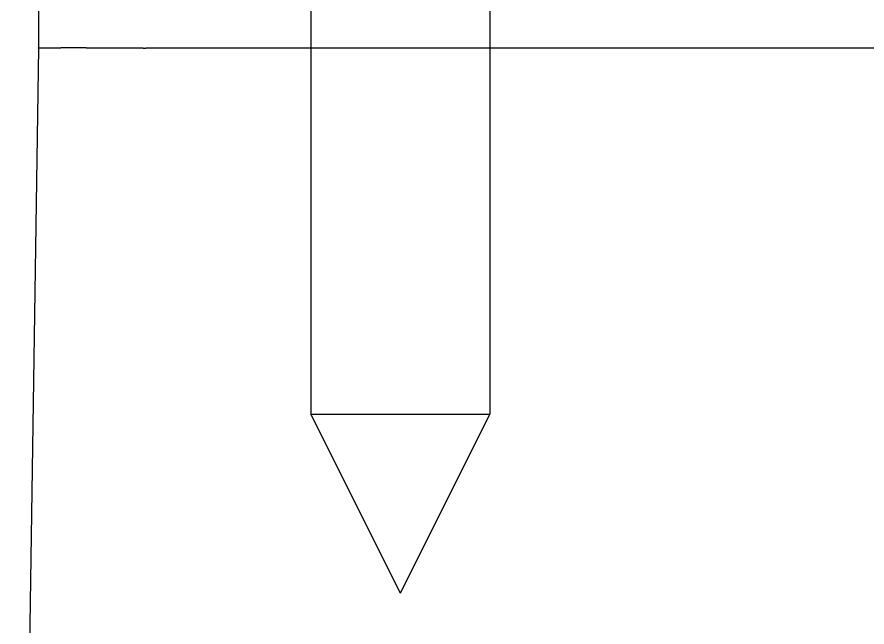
# Model space of a CAD drawing. Extents: x 3.27 to 9.48, y 3.29 to 7.63.
# Drawn here: x 6.8282 to 7.2952, y 3.9399 to 4.2748 of the extents above; entities that cross this region are included whole.
import ezdxf

# ---------------------------------------------------------------- set-up
doc = ezdxf.new("R2010")
doc.units = 0
doc.layers.add('HIDDEN_EDGES_ANSI_', color=7, linetype='CONTINUOUS')
doc.layers.add('VISIBLE_EDGES_ANSI_', color=7, linetype='CONTINUOUS')

msp = doc.modelspace()

# ---------------------------------------------------------------- linework, layer by layer
at = {"layer": 'HIDDEN_EDGES_ANSI_'}
msp.add_line((7.08801, 4.2578), (6.98959, 4.2578), dxfattribs=at)
at = {"layer": 'VISIBLE_EDGES_ANSI_'}
for p, q in [((6.83998, 4.69244), (6.83998, 4.2578)), ((6.98959, 4.34225), (6.98959, 4.05682)), ((7.08801, 4.34225), (7.08801, 4.05682)), ((6.83998, 4.2578), (6.82817, 3.48024)), ((6.89904, 4.2578), (6.89903, 4.2578)), ((6.98959, 4.2578), (6.89904, 4.2578)), ((7.37935, 4.2578), (7.08801, 4.2578)), ((6.98959, 4.05682), (7.08801, 4.05682)), ((7.0388, 3.95839), (6.98959, 4.05682)), ((7.0388, 3.95839), (7.08801, 4.05682))]:
    msp.add_line(p, q, dxfattribs=at)
msp.add_polyline3d([(6.83998, 4.2578, 0), (6.83998, 4.2578, 0), (6.83998, 4.2578, 0), (6.83999, 4.25781, 0), (6.83999, 4.25781, 0), (6.83999, 4.25781, 0), (6.84, 4.25781, 0), (6.84001, 4.25781, 0), (6.84001, 4.25781, 0), (6.84002, 4.25782, 0), (6.84003, 4.25782, 0), (6.84004, 4.25782, 0), (6.84005, 4.25782, 0), (6.84007, 4.25782, 0), (6.84008, 4.25782, 0), (6.84009, 4.25783, 0), (6.84011, 4.25783, 0), (6.84013, 4.25783, 0), (6.84014, 4.25783, 0), (6.84016, 4.25783, 0), (6.84018, 4.25784, 0), (6.8402, 4.25784, 0), (6.84022, 4.25784, 0), (6.84025, 4.25784, 0), (6.84027, 4.25784, 0), (6.84029, 4.25784, 0), (6.84032, 4.25784, 0), (6.84035, 4.25785, 0), (6.84037, 4.25785, 0), (6.8404, 4.25785, 0), (6.84043, 4.25785, 0), (6.84046, 4.25785, 0), (6.84049, 4.25785, 0), (6.84052, 4.25786, 0), (6.84056, 4.25786, 0), (6.84059, 4.25786, 0), (6.84063, 4.25786, 0), (6.84066, 4.25786, 0), (6.8407, 4.25786, 0), (6.84074, 4.25787, 0), (6.84078, 4.25787, 0), (6.84082, 4.25787, 0), (6.84086, 4.25787, 0), (6.8409, 4.25787, 0), (6.84095, 4.25787, 0), (6.84099, 4.25788, 0), (6.84103, 4.25788, 0), (6.84108, 4.25788, 0), (6.84113, 4.25788, 0), (6.84118, 4.25788, 0), (6.84122, 4.25788, 0), (6.84127, 4.25788, 0), (6.84133, 4.25789, 0), (6.84138, 4.25789, 0), (6.84143, 4.25789, 0), (6.84148, 4.25789, 0), (6.84154, 4.25789, 0), (6.8416, 4.25789, 0), (6.84165, 4.25789, 0), (6.84171, 4.2579, 0), (6.84177, 4.2579, 0), (6.84183, 4.2579, 0), (6.84189, 4.2579, 0), (6.84195, 4.2579, 0), (6.84201, 4.2579, 0), (6.84208, 4.2579, 0), (6.84214, 4.25791, 0), (6.84221, 4.25791, 0), (6.84227, 4.25791, 0), (6.84234, 4.25791, 0), (6.84241, 4.25791, 0), (6.84248, 4.25791, 0), (6.84255, 4.25791, 0), (6.84262, 4.25792, 0), (6.84269, 4.25792, 0), (6.84276, 4.25792, 0), (6.84284, 4.25792, 0), (6.84291, 4.25792, 0), (6.84299, 4.25792, 0), (6.84307, 4.25792, 0), (6.84314, 4.25792, 0), (6.84322, 4.25793, 0), (6.8433, 4.25793, 0), (6.84338, 4.25793, 0), (6.84346, 4.25793, 0), (6.84355, 4.25793, 0), (6.84363, 4.25793, 0), (6.84371, 4.25793, 0), (6.8438, 4.25793, 0), (6.84389, 4.25794, 0), (6.84397, 4.25794, 0), (6.84406, 4.25794, 0), (6.84415, 4.25794, 0), (6.84424, 4.25794, 0), (6.84433, 4.25794, 0), (6.84442, 4.25794, 0), (6.84452, 4.25794, 0), (6.84461, 4.25794, 0), (6.84471, 4.25795, 0), (6.8448, 4.25795, 0), (6.8449, 4.25795, 0), (6.84499, 4.25795, 0), (6.84509, 4.25795, 0), (6.84519, 4.25795, 0), (6.84529, 4.25795, 0), (6.84539, 4.25795, 0), (6.84549, 4.25795, 0), (6.8456, 4.25796, 0), (6.8457, 4.25796, 0), (6.84581, 4.25796, 0), (6.84591, 4.25796, 0), (6.84602, 4.25796, 0), (6.84612, 4.25796, 0), (6.84623, 4.25796, 0), (6.84634, 4.25796, 0), (6.84645, 4.25796, 0), (6.84656, 4.25796, 0), (6.84667, 4.25797, 0), (6.84679, 4.25797, 0), (6.8469, 4.25797, 0), (6.84701, 4.25797, 0), (6.84713, 4.25797, 0), (6.84724, 4.25797, 0), (6.84736, 4.25797, 0), (6.84748, 4.25797, 0), (6.8476, 4.25797, 0), (6.84771, 4.25797, 0), (6.84784, 4.25797, 0), (6.84796, 4.25797, 0), (6.84808, 4.25798, 0), (6.8482, 4.25798, 0), (6.84832, 4.25798, 0), (6.84845, 4.25798, 0), (6.84857, 4.25798, 0), (6.8487, 4.25798, 0), (6.84883, 4.25798, 0), (6.84895, 4.25798, 0), (6.84908, 4.25798, 0), (6.84921, 4.25798, 0), (6.84934, 4.25798, 0), (6.84947, 4.25798, 0), (6.8496, 4.25798, 0), (6.84974, 4.25798, 0), (6.84987, 4.25799, 0), (6.85, 4.25799, 0), (6.85014, 4.25799, 0), (6.85028, 4.25799, 0), (6.85041, 4.25799, 0), (6.85055, 4.25799, 0), (6.85069, 4.25799, 0), (6.85083, 4.25799, 0), (6.85097, 4.25799, 0), (6.85111, 4.25799, 0), (6.85125, 4.25799, 0), (6.85139, 4.25799, 0), (6.85154, 4.25799, 0), (6.85168, 4.25799, 0), (6.85182, 4.25799, 0), (6.85197, 4.25799, 0), (6.85212, 4.25799, 0), (6.85226, 4.25799, 0), (6.85241, 4.258, 0), (6.85256, 4.258, 0), (6.85271, 4.258, 0), (6.85286, 4.258, 0), (6.85301, 4.258, 0), (6.85316, 4.258, 0), (6.85332, 4.258, 0), (6.85347, 4.258, 0), (6.85362, 4.258, 0), (6.85378, 4.258, 0), (6.85393, 4.258, 0), (6.85409, 4.258, 0), (6.85425, 4.258, 0), (6.85441, 4.258, 0), (6.85457, 4.258, 0), (6.85472, 4.258, 0), (6.85489, 4.258, 0), (6.85505, 4.258, 0), (6.85521, 4.258, 0), (6.85537, 4.258, 0), (6.85553, 4.258, 0), (6.8557, 4.258, 0), (6.85586, 4.258, 0), (6.85603, 4.258, 0), (6.8562, 4.258, 0), (6.85636, 4.258, 0), (6.85653, 4.258, 0), (6.8567, 4.258, 0), (6.85687, 4.258, 0), (6.85704, 4.258, 0), (6.85721, 4.258, 0), (6.85738, 4.258, 0), (6.85755, 4.258, 0), (6.85773, 4.258, 0), (6.8579, 4.258, 0), (6.85808, 4.258, 0), (6.85825, 4.258, 0), (6.85843, 4.258, 0), (6.8586, 4.258, 0), (6.85878, 4.258, 0), (6.85896, 4.258, 0), (6.85914, 4.258, 0), (6.85932, 4.258, 0), (6.8595, 4.258, 0), (6.85968, 4.258, 0), (6.85986, 4.258, 0), (6.86004, 4.258, 0), (6.86022, 4.258, 0), (6.8604, 4.258, 0), (6.86059, 4.258, 0), (6.86077, 4.258, 0), (6.86096, 4.258, 0), (6.86114, 4.258, 0), (6.86133, 4.258, 0), (6.86151, 4.258, 0), (6.8617, 4.258, 0), (6.86189, 4.258, 0), (6.86208, 4.258, 0), (6.86227, 4.258, 0), (6.86245, 4.258, 0), (6.86264, 4.258, 0), (6.86284, 4.258, 0), (6.86303, 4.258, 0), (6.86322, 4.258, 0), (6.86341, 4.258, 0), (6.8636, 4.258, 0), (6.8638, 4.258, 0), (6.86399, 4.258, 0), (6.86419, 4.258, 0), (6.86438, 4.258, 0), (6.86458, 4.258, 0), (6.86478, 4.258, 0), (6.86497, 4.258, 0), (6.86517, 4.258, 0), (6.86537, 4.258, 0), (6.86557, 4.258, 0), (6.86577, 4.258, 0), (6.86597, 4.258, 0), (6.86617, 4.25799, 0), (6.86637, 4.25799, 0), (6.86657, 4.25799, 0), (6.86677, 4.25799, 0), (6.86697, 4.25799, 0), (6.86718, 4.25799, 0), (6.86738, 4.25799, 0), (6.86759, 4.25799, 0), (6.86779, 4.25799, 0), (6.868, 4.25799, 0), (6.8682, 4.25799, 0), (6.86841, 4.25799, 0), (6.86861, 4.25799, 0), (6.86882, 4.25799, 0), (6.86903, 4.25799, 0), (6.86924, 4.25799, 0), (6.86945, 4.25799, 0), (6.86966, 4.25799, 0), (6.86987, 4.25798, 0), (6.87008, 4.25798, 0), (6.87029, 4.25798, 0), (6.8705, 4.25798, 0), (6.87071, 4.25798, 0), (6.87092, 4.25798, 0), (6.87114, 4.25798, 0), (6.87135, 4.25798, 0), (6.87156, 4.25798, 0), (6.87178, 4.25798, 0), (6.87199, 4.25798, 0), (6.87221, 4.25798, 0), (6.87243, 4.25798, 0), (6.87264, 4.25797, 0), (6.87286, 4.25797, 0), (6.87308, 4.25797, 0), (6.87329, 4.25797, 0), (6.87351, 4.25797, 0), (6.87373, 4.25797, 0), (6.87395, 4.25797, 0), (6.87417, 4.25797, 0), (6.87439, 4.25797, 0), (6.87461, 4.25797, 0), (6.87483, 4.25797, 0), (6.87505, 4.25796, 0), (6.87527, 4.25796, 0), (6.8755, 4.25796, 0), (6.87572, 4.25796, 0), (6.87594, 4.25796, 0), (6.87616, 4.25796, 0), (6.87639, 4.25796, 0), (6.87661, 4.25796, 0), (6.87684, 4.25796, 0), (6.87706, 4.25795, 0), (6.87729, 4.25795, 0), (6.87751, 4.25795, 0), (6.87774, 4.25795, 0), (6.87797, 4.25795, 0), (6.87819, 4.25795, 0), (6.87842, 4.25795, 0), (6.87865, 4.25795, 0), (6.87888, 4.25795, 0), (6.8791, 4.25794, 0), (6.87933, 4.25794, 0), (6.87956, 4.25794, 0), (6.87979, 4.25794, 0), (6.88002, 4.25794, 0), (6.88025, 4.25794, 0), (6.88048, 4.25794, 0), (6.88071, 4.25794, 0), (6.88094, 4.25793, 0), (6.88117, 4.25793, 0), (6.8814, 4.25793, 0), (6.88163, 4.25793, 0), (6.88186, 4.25793, 0), (6.88209, 4.25793, 0), (6.88232, 4.25793, 0), (6.88256, 4.25793, 0), (6.88279, 4.25792, 0), (6.88302, 4.25792, 0), (6.88325, 4.25792, 0), (6.88349, 4.25792, 0), (6.88372, 4.25792, 0), (6.88395, 4.25792, 0), (6.88419, 4.25792, 0), (6.88442, 4.25791, 0), (6.88466, 4.25791, 0), (6.88489, 4.25791, 0), (6.88513, 4.25791, 0), (6.88536, 4.25791, 0), (6.8856, 4.25791, 0), (6.88583, 4.2579, 0), (6.88607, 4.2579, 0), (6.8863, 4.2579, 0), (6.88654, 4.2579, 0), (6.88678, 4.2579, 0), (6.88701, 4.2579, 0), (6.88725, 4.25789, 0), (6.88749, 4.25789, 0), (6.88772, 4.25789, 0), (6.88796, 4.25789, 0), (6.8882, 4.25789, 0), (6.88844, 4.25789, 0), (6.88867, 4.25789, 0), (6.88891, 4.25788, 0), (6.88915, 4.25788, 0), (6.88939, 4.25788, 0), (6.88963, 4.25788, 0), (6.88986, 4.25788, 0), (6.8901, 4.25787, 0), (6.89034, 4.25787, 0), (6.89058, 4.25787, 0), (6.89082, 4.25787, 0), (6.89106, 4.25787, 0), (6.8913, 4.25787, 0), (6.89154, 4.25786, 0), (6.89178, 4.25786, 0), (6.89202, 4.25786, 0), (6.89226, 4.25786, 0), (6.8925, 4.25786, 0), (6.89274, 4.25785, 0), (6.89298, 4.25785, 0), (6.89322, 4.25785, 0), (6.89346, 4.25785, 0), (6.8937, 4.25785, 0), (6.89394, 4.25784, 0), (6.89419, 4.25784, 0), (6.89443, 4.25784, 0), (6.89467, 4.25784, 0), (6.89491, 4.25784, 0), (6.89515, 4.25783, 0), (6.89539, 4.25783, 0), (6.89563, 4.25783, 0), (6.89588, 4.25783, 0), (6.89612, 4.25783, 0), (6.89636, 4.25782, 0), (6.8966, 4.25782, 0), (6.89684, 4.25782, 0), (6.89709, 4.25782, 0), (6.89733, 4.25782, 0), (6.89757, 4.25781, 0), (6.89781, 4.25781, 0), (6.89806, 4.25781, 0), (6.8983, 4.25781, 0), (6.89854, 4.25781, 0), (6.89878, 4.2578, 0), (6.89903, 4.2578, 0)], dxfattribs=at)

doc.saveas('drawing.dxf')
